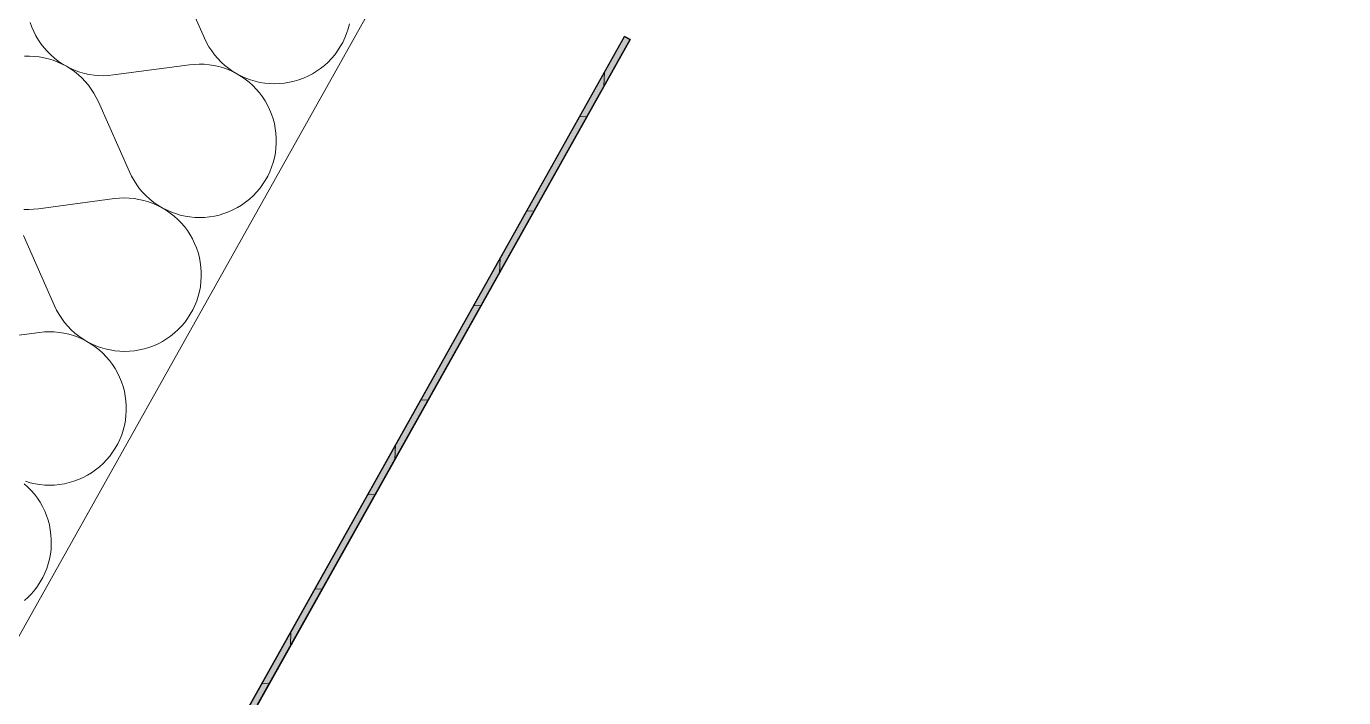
# Model space of a CAD drawing. Header units: metres. Extents: x -36 to 59, y 39 to 183.
# Drawn here: x 11.559 to 12.377, y 148.192 to 148.608 of the extents above; entities that cross this region are included whole.
import ezdxf

# ---------------------------------------------------------------- set-up
doc = ezdxf.new("R2010")
doc.units = ezdxf.units.M
doc.header["$MEASUREMENT"] = 0
doc.linetypes.add('Strichpunktlinie', pattern=[0.006703, 0.003528, -0.001764, 0, -0.001411])
doc.linetypes.add('Wipeout_Contour', pattern=[1, 0, -1])
for name, color, linetype in [('00  Raster', 7, 'Continuous'), ('10  Fassade', 7, 'Continuous'), ('10  Fassade_Deckschraffur', 7, 'Continuous'), ('10  Fassade_Schnittschraffur', 7, 'Continuous'), ('10  Treppen + Rampen', 7, 'Continuous'), ('10  Wand Massiv', 7, 'Continuous'), ('10  Wand Massiv_Schnittschraffur', 7, 'Continuous')]:
    doc.layers.add(name, color=color, linetype=linetype)

# ---------------------------------------------------------------- blocks, each defined once
blk = doc.blocks.new('*X60', base_point=(-0.16283, 98.00747))
at = {"layer": '10  Wand Massiv_Schnittschraffur', "color": 98, "linetype": 'Continuous', "lineweight": 13, "ltscale": 1000, "true_color": 0x000100}
for p, q in [((11.66985, 148.60108), (11.65058, 148.64462)), ((11.56171, 148.61075), (11.56272, 148.60791)), ((11.75908, 148.60691), (11.75985, 148.60987)), ((11.56272, 148.60791), (11.56392, 148.60515)), ((11.56392, 148.60515), (11.56528, 148.60246)), ((11.56528, 148.60246), (11.56681, 148.59987)), ((11.66985, 148.60108), (11.67118, 148.59832)), ((11.75566, 148.59841), (11.75698, 148.60117)), ((11.75698, 148.60117), (11.75812, 148.604)), ((11.75812, 148.604), (11.75908, 148.60691)), ((11.56681, 148.59987), (11.5685, 148.59738)), ((11.5685, 148.59738), (11.57035, 148.595)), ((11.57035, 148.595), (11.57234, 148.59274)), ((11.57234, 148.59274), (11.57447, 148.59061)), ((11.67118, 148.59832), (11.67267, 148.59566)), ((11.67267, 148.59566), (11.67434, 148.5931)), ((11.67434, 148.5931), (11.67617, 148.59065)), ((11.75069, 148.59073), (11.75251, 148.59318)), ((11.75251, 148.59318), (11.75417, 148.59575)), ((11.75417, 148.59575), (11.75566, 148.59841)), ((11.56122, 148.58988), (11.55821, 148.58983)), ((11.56423, 148.58974), (11.56122, 148.58988)), ((11.56722, 148.58941), (11.56423, 148.58974)), ((11.57019, 148.58889), (11.56722, 148.58941)), ((11.57311, 148.58818), (11.57019, 148.58889)), ((11.57599, 148.58729), (11.57311, 148.58818)), ((11.57447, 148.59061), (11.57674, 148.58862)), ((11.57881, 148.58622), (11.57599, 148.58729)), ((11.57674, 148.58862), (11.57912, 148.58678)), ((11.58155, 148.58498), (11.57881, 148.58622)), ((11.57912, 148.58678), (11.58161, 148.58509)), ((11.58421, 148.58356), (11.58155, 148.58498)), ((11.58161, 148.58509), (11.58421, 148.58356)), ((11.66054, 148.58446), (11.61334, 148.57816)), ((11.66358, 148.58477), (11.66054, 148.58446)), ((11.66663, 148.58488), (11.66358, 148.58477)), ((11.66969, 148.58479), (11.66663, 148.58488)), ((11.67273, 148.58451), (11.66969, 148.58479)), ((11.67575, 148.58404), (11.67273, 148.58451)), ((11.67617, 148.59065), (11.67815, 148.58832)), ((11.67815, 148.58832), (11.68028, 148.58613)), ((11.68028, 148.58613), (11.68254, 148.58408)), ((11.74433, 148.58414), (11.74659, 148.5862)), ((11.74659, 148.5862), (11.74871, 148.5884)), ((11.74871, 148.5884), (11.75069, 148.59073)), ((11.58421, 148.58356), (11.5869, 148.5822)), ((11.58677, 148.58198), (11.58421, 148.58356)), ((11.58923, 148.58023), (11.58677, 148.58198)), ((11.5869, 148.5822), (11.58967, 148.58102)), ((11.59157, 148.57834), (11.58923, 148.58023)), ((11.58967, 148.58102), (11.5925, 148.58001)), ((11.59379, 148.5763), (11.59157, 148.57834)), ((11.5925, 148.58001), (11.5954, 148.57918)), ((11.59587, 148.57413), (11.59379, 148.5763)), ((11.5954, 148.57918), (11.59834, 148.57854)), ((11.59834, 148.57854), (11.60132, 148.57808)), ((11.60132, 148.57808), (11.60432, 148.57781)), ((11.60432, 148.57781), (11.60733, 148.57774)), ((11.60733, 148.57774), (11.61034, 148.57785)), ((11.61034, 148.57785), (11.61334, 148.57816)), ((11.67873, 148.58337), (11.67575, 148.58404)), ((11.68166, 148.58251), (11.67873, 148.58337)), ((11.68454, 148.58147), (11.68166, 148.58251)), ((11.68254, 148.58408), (11.68493, 148.58217)), ((11.68734, 148.58024), (11.68454, 148.58147)), ((11.68493, 148.58217), (11.68744, 148.58042)), ((11.69005, 148.57884), (11.68734, 148.58024)), ((11.68744, 148.58042), (11.69005, 148.57884)), ((11.69005, 148.57884), (11.69276, 148.57743)), ((11.69267, 148.57727), (11.69005, 148.57884)), ((11.69518, 148.57553), (11.69267, 148.57727)), ((11.69276, 148.57743), (11.69556, 148.57619)), ((11.69556, 148.57619), (11.69842, 148.57514)), ((11.72847, 148.57517), (11.73133, 148.57623)), ((11.73133, 148.57623), (11.73412, 148.57747)), ((11.73412, 148.57747), (11.73683, 148.57889)), ((11.73683, 148.57889), (11.73944, 148.58048)), ((11.73944, 148.58048), (11.74194, 148.58223)), ((11.74194, 148.58223), (11.74433, 148.58414)), ((11.59782, 148.57183), (11.59587, 148.57413)), ((11.59961, 148.56941), (11.59782, 148.57183)), ((11.60125, 148.56688), (11.59961, 148.56941)), ((11.69758, 148.57363), (11.69518, 148.57553)), ((11.69985, 148.57159), (11.69758, 148.57363)), ((11.69842, 148.57514), (11.70135, 148.57427)), ((11.70198, 148.5694), (11.69985, 148.57159)), ((11.70135, 148.57427), (11.70433, 148.5736)), ((11.70397, 148.56708), (11.70198, 148.5694)), ((11.70433, 148.5736), (11.70735, 148.57311)), ((11.70735, 148.57311), (11.71039, 148.57282)), ((11.71039, 148.57282), (11.71345, 148.57273)), ((11.71345, 148.57273), (11.7165, 148.57283)), ((11.7165, 148.57283), (11.71954, 148.57312)), ((11.71954, 148.57312), (11.72256, 148.57362)), ((11.72256, 148.57362), (11.72554, 148.5743)), ((11.72554, 148.5743), (11.72847, 148.57517)), ((11.60272, 148.56425), (11.60125, 148.56688)), ((11.60403, 148.56154), (11.60272, 148.56425)), ((11.6233, 148.51799), (11.60403, 148.56154)), ((11.70581, 148.56464), (11.70397, 148.56708)), ((11.70748, 148.56208), (11.70581, 148.56464)), ((11.70899, 148.55942), (11.70748, 148.56208)), ((11.71033, 148.55667), (11.70899, 148.55942)), ((11.71148, 148.55385), (11.71033, 148.55667)), ((11.71245, 148.55095), (11.71148, 148.55385)), ((11.71324, 148.54799), (11.71245, 148.55095)), ((11.71383, 148.545), (11.71324, 148.54799)), ((11.71423, 148.54197), (11.71383, 148.545)), ((11.71443, 148.53892), (11.71423, 148.54197)), ((11.71425, 148.53281), (11.71444, 148.53586)), ((11.71444, 148.53586), (11.71443, 148.53892)), ((11.7133, 148.52678), (11.71387, 148.52978)), ((11.71387, 148.52978), (11.71425, 148.53281)), ((11.71043, 148.51808), (11.71157, 148.52092)), ((11.71157, 148.52092), (11.71253, 148.52382)), ((11.71253, 148.52382), (11.7133, 148.52678)), ((11.6233, 148.51799), (11.62462, 148.51524)), ((11.62462, 148.51524), (11.62612, 148.51258)), ((11.62612, 148.51258), (11.62779, 148.51001)), ((11.70596, 148.5101), (11.70762, 148.51266)), ((11.70762, 148.51266), (11.70911, 148.51533)), ((11.70911, 148.51533), (11.71043, 148.51808)), ((11.62779, 148.51001), (11.62962, 148.50757)), ((11.62962, 148.50757), (11.6316, 148.50524)), ((11.6316, 148.50524), (11.63372, 148.50304)), ((11.63372, 148.50304), (11.63599, 148.50099)), ((11.69778, 148.50106), (11.70004, 148.50312)), ((11.70004, 148.50312), (11.70216, 148.50531)), ((11.70216, 148.50531), (11.70413, 148.50765)), ((11.70413, 148.50765), (11.70596, 148.5101)), ((11.55777, 148.49473), (11.56078, 148.49465)), ((11.56078, 148.49465), (11.56379, 148.49477)), ((11.56379, 148.49477), (11.56679, 148.49507)), ((11.61399, 148.50137), (11.56679, 148.49507)), ((11.61703, 148.50168), (11.61399, 148.50137)), ((11.62008, 148.50179), (11.61703, 148.50168)), ((11.62313, 148.50171), (11.62008, 148.50179)), ((11.62618, 148.50143), (11.62313, 148.50171)), ((11.6292, 148.50095), (11.62618, 148.50143)), ((11.63218, 148.50029), (11.6292, 148.50095)), ((11.63511, 148.49943), (11.63218, 148.50029)), ((11.63798, 148.49839), (11.63511, 148.49943)), ((11.63599, 148.50099), (11.63838, 148.49909)), ((11.64078, 148.49716), (11.63798, 148.49839)), ((11.63838, 148.49909), (11.64088, 148.49734)), ((11.6435, 148.49576), (11.64078, 148.49716)), ((11.64088, 148.49734), (11.6435, 148.49576)), ((11.6435, 148.49576), (11.64621, 148.49434)), ((11.64612, 148.49418), (11.6435, 148.49576)), ((11.64621, 148.49434), (11.649, 148.49311)), ((11.68478, 148.49315), (11.68757, 148.49439)), ((11.68757, 148.49439), (11.69028, 148.49581)), ((11.69028, 148.49581), (11.69289, 148.49739)), ((11.69289, 148.49739), (11.69539, 148.49915)), ((11.69539, 148.49915), (11.69778, 148.50106)), ((11.64863, 148.49244), (11.64612, 148.49418)), ((11.65103, 148.49055), (11.64863, 148.49244)), ((11.649, 148.49311), (11.65187, 148.49206)), ((11.6533, 148.4885), (11.65103, 148.49055)), ((11.65187, 148.49206), (11.6548, 148.49119)), ((11.65543, 148.48631), (11.6533, 148.4885)), ((11.6548, 148.49119), (11.65778, 148.49051)), ((11.65742, 148.48399), (11.65543, 148.48631)), ((11.65778, 148.49051), (11.6608, 148.49003)), ((11.6608, 148.49003), (11.66384, 148.48974)), ((11.66384, 148.48974), (11.66689, 148.48964)), ((11.66689, 148.48964), (11.66995, 148.48974)), ((11.66995, 148.48974), (11.67299, 148.49004)), ((11.67299, 148.49004), (11.67601, 148.49053)), ((11.67601, 148.49053), (11.67898, 148.49121)), ((11.67898, 148.49121), (11.68191, 148.49209)), ((11.68191, 148.49209), (11.68478, 148.49315)), ((11.57674, 148.43491), (11.55748, 148.47845)), ((11.65925, 148.48155), (11.65742, 148.48399)), ((11.66093, 148.479), (11.65925, 148.48155)), ((11.66244, 148.47634), (11.66093, 148.479)), ((11.66377, 148.47359), (11.66244, 148.47634)), ((11.66493, 148.47076), (11.66377, 148.47359)), ((11.6659, 148.46786), (11.66493, 148.47076)), ((11.66668, 148.46491), (11.6659, 148.46786)), ((11.66728, 148.46191), (11.66668, 148.46491)), ((11.66768, 148.45888), (11.66728, 148.46191)), ((11.66788, 148.45583), (11.66768, 148.45888)), ((11.66789, 148.45278), (11.66788, 148.45583)), ((11.66674, 148.44369), (11.66732, 148.4467)), ((11.66732, 148.4467), (11.6677, 148.44973)), ((11.6677, 148.44973), (11.66789, 148.45278)), ((11.66388, 148.435), (11.66502, 148.43783)), ((11.66502, 148.43783), (11.66597, 148.44074)), ((11.66597, 148.44074), (11.66674, 148.44369)), ((11.57674, 148.43491), (11.57807, 148.43215)), ((11.57807, 148.43215), (11.57957, 148.42949)), ((11.57957, 148.42949), (11.58124, 148.42693)), ((11.6594, 148.42701), (11.66107, 148.42958)), ((11.66107, 148.42958), (11.66256, 148.43224)), ((11.66256, 148.43224), (11.66388, 148.435)), ((11.58124, 148.42693), (11.58306, 148.42448)), ((11.58306, 148.42448), (11.58505, 148.42215)), ((11.58505, 148.42215), (11.58717, 148.41996)), ((11.65348, 148.42003), (11.6556, 148.42223)), ((11.6556, 148.42223), (11.65758, 148.42456)), ((11.65758, 148.42456), (11.6594, 148.42701)), ((11.56743, 148.41829), (11.52023, 148.41199)), ((11.57047, 148.4186), (11.56743, 148.41829)), ((11.57353, 148.41871), (11.57047, 148.4186)), ((11.57658, 148.41862), (11.57353, 148.41871)), ((11.57963, 148.41834), (11.57658, 148.41862)), ((11.58264, 148.41787), (11.57963, 148.41834)), ((11.58563, 148.4172), (11.58264, 148.41787)), ((11.58856, 148.41634), (11.58563, 148.4172)), ((11.58717, 148.41996), (11.58943, 148.41791)), ((11.59143, 148.4153), (11.58856, 148.41634)), ((11.58943, 148.41791), (11.59182, 148.416)), ((11.59423, 148.41407), (11.59143, 148.4153)), ((11.59182, 148.416), (11.59433, 148.41425)), ((11.59694, 148.41267), (11.59423, 148.41407)), ((11.59433, 148.41425), (11.59694, 148.41267)), ((11.59694, 148.41267), (11.59965, 148.41126)), ((11.59956, 148.4111), (11.59694, 148.41267)), ((11.64102, 148.4113), (11.64373, 148.41272)), ((11.64373, 148.41272), (11.64634, 148.41431)), ((11.64634, 148.41431), (11.64884, 148.41606)), ((11.64884, 148.41606), (11.65122, 148.41797)), ((11.65122, 148.41797), (11.65348, 148.42003)), ((11.60208, 148.40936), (11.59956, 148.4111)), ((11.59965, 148.41126), (11.60245, 148.41002)), ((11.60447, 148.40746), (11.60208, 148.40936)), ((11.60245, 148.41002), (11.60532, 148.40897)), ((11.60674, 148.40542), (11.60447, 148.40746)), ((11.60532, 148.40897), (11.60825, 148.4081)), ((11.60888, 148.40323), (11.60674, 148.40542)), ((11.60825, 148.4081), (11.61123, 148.40743)), ((11.61123, 148.40743), (11.61425, 148.40694)), ((11.61425, 148.40694), (11.61729, 148.40665)), ((11.61729, 148.40665), (11.62034, 148.40656)), ((11.62034, 148.40656), (11.6234, 148.40666)), ((11.6234, 148.40666), (11.62644, 148.40695)), ((11.62644, 148.40695), (11.62945, 148.40745)), ((11.62945, 148.40745), (11.63243, 148.40813)), ((11.63243, 148.40813), (11.63536, 148.409)), ((11.63536, 148.409), (11.63823, 148.41006)), ((11.63823, 148.41006), (11.64102, 148.4113)), ((11.61087, 148.40091), (11.60888, 148.40323)), ((11.6127, 148.39847), (11.61087, 148.40091)), ((11.61438, 148.39591), (11.6127, 148.39847)), ((11.61589, 148.39325), (11.61438, 148.39591)), ((11.61722, 148.3905), (11.61589, 148.39325)), ((11.61838, 148.38768), (11.61722, 148.3905)), ((11.61935, 148.38478), (11.61838, 148.38768)), ((11.62013, 148.38182), (11.61935, 148.38478)), ((11.62072, 148.37883), (11.62013, 148.38182)), ((11.62112, 148.3758), (11.62072, 148.37883)), ((11.62133, 148.37275), (11.62112, 148.3758)), ((11.62134, 148.36969), (11.62133, 148.37275)), ((11.62019, 148.36061), (11.62077, 148.36361)), ((11.62077, 148.36361), (11.62115, 148.36664)), ((11.62115, 148.36664), (11.62134, 148.36969)), ((11.61847, 148.35475), (11.61942, 148.35765)), ((11.61942, 148.35765), (11.62019, 148.36061)), ((11.61451, 148.34649), (11.61601, 148.34916)), ((11.61601, 148.34916), (11.61733, 148.35191)), ((11.61733, 148.35191), (11.61847, 148.35475)), ((11.60693, 148.33695), (11.60905, 148.33914)), ((11.60905, 148.33914), (11.61103, 148.34148)), ((11.61103, 148.34148), (11.61285, 148.34393)), ((11.61285, 148.34393), (11.61451, 148.34649)), ((11.59717, 148.32964), (11.59978, 148.33122)), ((11.59978, 148.33122), (11.60229, 148.33298)), ((11.60229, 148.33298), (11.60467, 148.33489)), ((11.60467, 148.33489), (11.60693, 148.33695)), ((11.56019, 148.32233), (11.55792, 148.32438)), ((11.55877, 148.32589), (11.5617, 148.32502)), ((11.5617, 148.32502), (11.56468, 148.32434)), ((11.56468, 148.32434), (11.56769, 148.32386)), ((11.56769, 148.32386), (11.57073, 148.32357)), ((11.57073, 148.32357), (11.57379, 148.32347)), ((11.57379, 148.32347), (11.57684, 148.32357)), ((11.57684, 148.32357), (11.57988, 148.32387)), ((11.57988, 148.32387), (11.5829, 148.32436)), ((11.5829, 148.32436), (11.58588, 148.32504)), ((11.58588, 148.32504), (11.58881, 148.32592)), ((11.58881, 148.32592), (11.59167, 148.32698)), ((11.59167, 148.32698), (11.59447, 148.32822)), ((11.59447, 148.32822), (11.59717, 148.32964)), ((11.56232, 148.32014), (11.56019, 148.32233)), ((11.56431, 148.31782), (11.56232, 148.32014)), ((11.56615, 148.31538), (11.56431, 148.31782)), ((11.56782, 148.31283), (11.56615, 148.31538)), ((11.56933, 148.31017), (11.56782, 148.31283)), ((11.57067, 148.30742), (11.56933, 148.31017)), ((11.57182, 148.30459), (11.57067, 148.30742)), ((11.57279, 148.30169), (11.57182, 148.30459)), ((11.57358, 148.29874), (11.57279, 148.30169)), ((11.57417, 148.29574), (11.57358, 148.29874)), ((11.57457, 148.29271), (11.57417, 148.29574)), ((11.57478, 148.28966), (11.57457, 148.29271)), ((11.57421, 148.28053), (11.5746, 148.28356)), ((11.5746, 148.28356), (11.57478, 148.28661)), ((11.57478, 148.28661), (11.57478, 148.28966)), ((11.57191, 148.27166), (11.57287, 148.27457)), ((11.57287, 148.27457), (11.57364, 148.27752)), ((11.57364, 148.27752), (11.57421, 148.28053)), ((11.56796, 148.26341), (11.56945, 148.26607)), ((11.56945, 148.26607), (11.57077, 148.26883)), ((11.57077, 148.26883), (11.57191, 148.27166)), ((11.5625, 148.25606), (11.56448, 148.25839)), ((11.56448, 148.25839), (11.5663, 148.26084)), ((11.5663, 148.26084), (11.56796, 148.26341)), ((11.55812, 148.2518), (11.56038, 148.25386)), ((11.56038, 148.25386), (11.5625, 148.25606))]:
    blk.add_line(p, q, dxfattribs=at)

msp = doc.modelspace()

# ---------------------------------------------------------------- wipeouts: each hides what was drawn before it
at = {"color": 254, "linetype": 'Wipeout_Contour', "lineweight": 0, "ltscale": 591.441087}
msp.add_wipeout([(11.93055, 148.60206), (10.61567, 146.25532), (10.61916, 146.25337), (11.93404, 148.60011)], dxfattribs=at).dxf.layer = '10  Fassade_Deckschraffur'

# ---------------------------------------------------------------- next in the draw order: hatches: boundary and pattern name
at = {"layer": '10  Fassade_Schnittschraffur', "linetype": 'Continuous', "lineweight": 0, "true_color": 0xffffff}
msp.add_hatch(color=7, dxfattribs=at).paths.add_polyline_path([(11.53822, 147.89366), (11.93405, 148.60013), (11.93056, 148.60208), (11.53473, 147.89562)])
at = {"layer": '10  Fassade_Schnittschraffur', "linetype": 'Continuous', "lineweight": 13, "true_color": 0x000100}
h = msp.add_hatch(dxfattribs=at)
h.set_pattern_fill('Dämmung__hart_1_0002', color=98, style=0, pattern_type=2)
h.set_pattern_definition([(87.605446, (0, 0), (-0.059947608, 0.002506841), []), (177.605446, (0, 0), (0.002506841, 0.059947608), [])])
h.paths.add_polyline_path([(11.53822, 147.89366), (11.93405, 148.60013), (11.93056, 148.60208), (11.53473, 147.89562)])

# ---------------------------------------------------------------- next in the draw order: linework, layer by layer
at = {"layer": '00  Raster', "color": 7, "linetype": 'Strichpunktlinie', "lineweight": 13, "ltscale": 1000}
msp.add_line((15.67779, 146.50846), (-4.11544, 157.59867), dxfattribs=at)
at = {"layer": '10  Fassade', "color": 7, "linetype": 'Continuous', "lineweight": 25, "ltscale": 1000, "flags": 128}
for points in [[(10.61567, 146.25532), (11.93055, 148.60206)], [(11.93404, 148.60011), (11.93055, 148.60206)], [(10.61916, 146.25337), (11.93404, 148.60011)]]:
    msp.add_lwpolyline(points, dxfattribs=at)
msp.add_lwpolyline([(11.53822, 147.89366), (11.53473, 147.89562), (11.93056, 148.60208), (11.93405, 148.60013)], close=True, dxfattribs=at)
at = {"layer": '10  Wand Massiv', "color": 7, "linetype": 'Continuous', "lineweight": 13, "ltscale": 1000, "flags": 128}
msp.add_lwpolyline([(11.4318, 148.0106), (13.98344, 152.56464)], dxfattribs=at)

# ---------------------------------------------------------------- next in the draw order: block references
at = {"layer": '10  Treppen + Rampen', "color": 7, "linetype": 'Continuous', "lineweight": 13, "ltscale": 1000}
msp.add_blockref('*X60', (-0.16283, 98.00747), dxfattribs=at)

doc.saveas('drawing.dxf')
